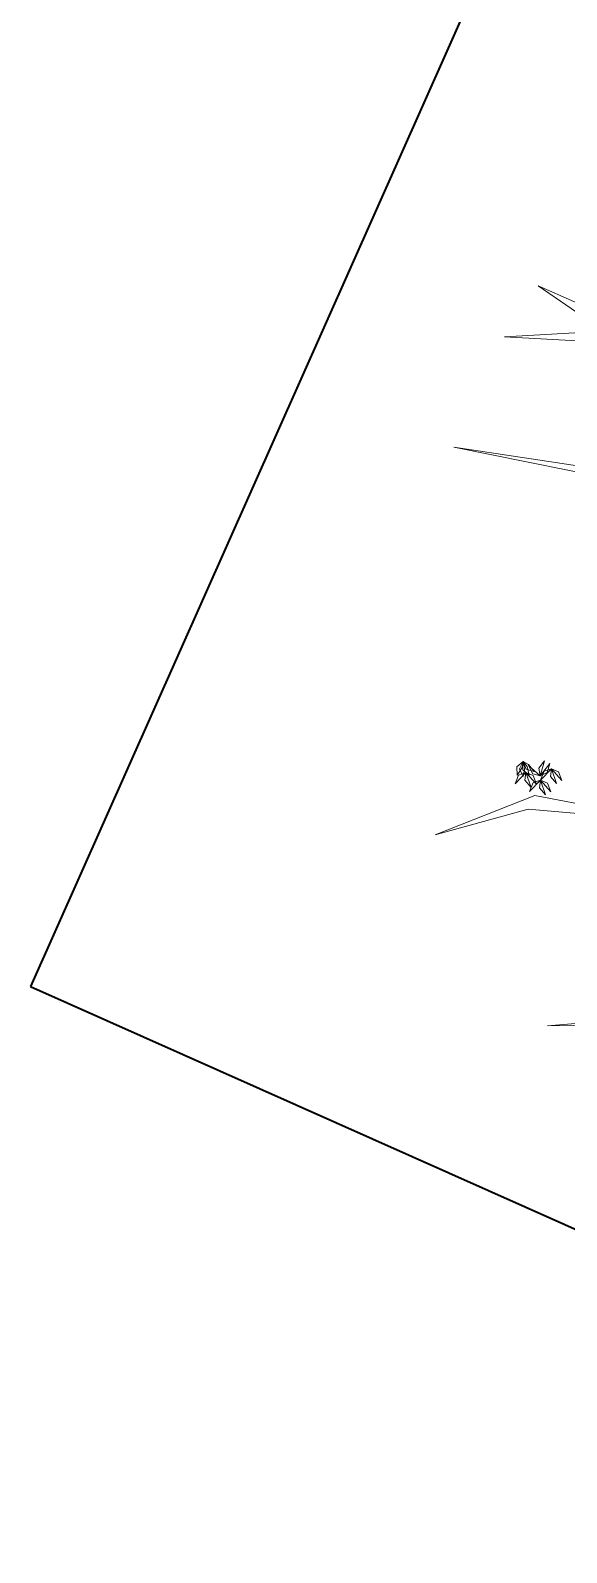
# Model space of a CAD drawing. Header units: inches. Extents: x -422522 to 22891, y -2973 to 414515.
# Drawn here: x 16447 to 16651, y 7732 to 8312 of the extents above; entities that cross this region are included whole.
import ezdxf

# ---------------------------------------------------------------- set-up
doc = ezdxf.new("R2010")
doc.units = ezdxf.units.IN
doc.header["$MEASUREMENT"] = 0
doc.layers.get('0').update_dxf_attribs({"lineweight": 40})
doc.layers.add('ARREDAMENTO', color=8, linetype='Continuous', lineweight=13)

msp = doc.modelspace()

# ---------------------------------------------------------------- linework, layer by layer
msp.add_lwpolyline([(16446.99548, 7947.9595), (18274.08639, 7134.48622), (19087.55968, 8961.57713), (17260.46877, 9775.05042)], close=True)
at = {"layer": 'ARREDAMENTO', "linetype": 'Continuous', "lineweight": 0}
for points in [[(16668.09999, 8202.65442), (16640.32819, 8214.7988), (16665.54063, 8197.48633), (16627.50674, 8195.40611), (16671.36078, 8192.99516)], [(16683.16118, 8142.10248), (16608.32383, 8153.42157), (16679.94966, 8138.86624)], [(16665.59049, 8015.65741), (16639.13533, 8020.71422), (16601.15071, 8005.73851), (16636.57596, 8015.54614), (16664.31081, 8013.07337)], [(16660.74272, 7934.39603), (16643.9837, 7933.04219), (16660.10288, 7933.10401)]]:
    msp.add_lwpolyline(points, dxfattribs=at)
at = {"layer": 'ARREDAMENTO', "lineweight": 0}
for points in [[(16632.40191, 8028.52752), (16634.30774, 8031.35334), (16634.7162, 8033.62354), (16632.29878, 8031.7078), (16632.40191, 8028.52752)], [(16634.67761, 8028.02441), (16635.2693, 8031.3811), (16634.71907, 8033.62116), (16633.28986, 8030.88779), (16634.67761, 8028.02441)], [(16636.96119, 8028.49041), (16636.13644, 8031.79755), (16634.72267, 8033.62016), (16634.52878, 8030.54179), (16636.96119, 8028.49041)], [(16638.85781, 8029.84493), (16636.75923, 8032.5307), (16634.72636, 8033.6207), (16635.80132, 8030.72961), (16638.85781, 8029.84493)], [(16641.20647, 8028.19221), (16640.62154, 8031.09837), (16642.74894, 8033.98836), (16641.20647, 8028.19221)], [(16641.20647, 8028.19221), (16643.86029, 8029.51326), (16644.83728, 8032.96628), (16641.20647, 8028.19221)], [(16635.74498, 8029.5161), (16632.95265, 8028.52072), (16631.57111, 8025.20874), (16635.74498, 8029.5161)], [(16635.74498, 8029.5161), (16635.35536, 8026.57737), (16637.67094, 8023.83585), (16635.74498, 8029.5161)], [(16635.74498, 8029.5161), (16638.48107, 8028.37515), (16639.68639, 8024.99505), (16635.74498, 8029.5161)], [(16641.20647, 8028.19221), (16638.35392, 8028.99895), (16636.75437, 8032.21133), (16641.20647, 8028.19221)], [(16645.43271, 8030.93258), (16642.64037, 8029.93721), (16641.25884, 8026.62522), (16645.43271, 8030.93258)], [(16645.43271, 8030.93258), (16645.04308, 8027.99386), (16647.35866, 8025.25233), (16645.43271, 8030.93258)], [(16645.43271, 8030.93258), (16648.16879, 8029.79164), (16649.37412, 8026.41154), (16645.43271, 8030.93258)], [(16641.25884, 8026.62522), (16638.4665, 8025.62985), (16637.08497, 8022.31786), (16641.25884, 8026.62522)], [(16641.25884, 8026.62522), (16640.86921, 8023.6865), (16643.18479, 8020.94497), (16641.25884, 8026.62522)], [(16641.25884, 8026.62522), (16643.99492, 8025.48428), (16645.20025, 8022.10418), (16641.25884, 8026.62522)]]:
    msp.add_lwpolyline(points, dxfattribs=at)

doc.saveas('drawing.dxf')
